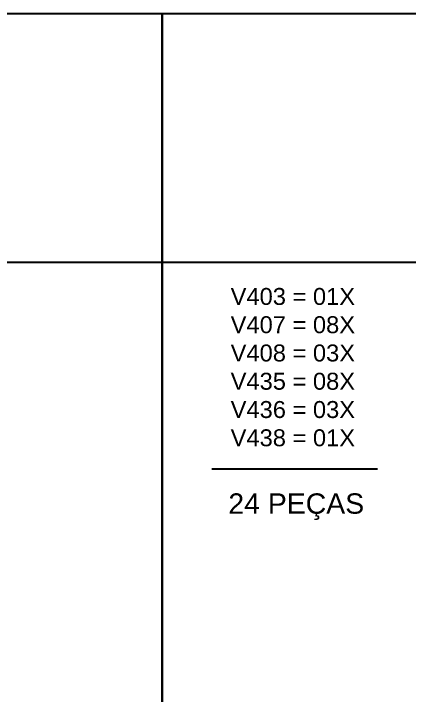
# Model space of a CAD drawing. Extents: x 17311 to 161354, y 153625 to 210355.
# Drawn here: x 18832.5 to 19112.7, y 206859.5 to 207341.9 of the extents above; entities that cross this region are included whole.
import ezdxf

# ---------------------------------------------------------------- set-up
doc = ezdxf.new("R2010")
doc.units = 0
for name, color, linetype in [('8', 111, 'CONTINUOUS'), ('HACHURA', 8, 'CONTINUOUS'), ('TIRAS REESCORAMENTO', 252, 'CONTINUOUS'), ('VIGAS', 3, 'CONTINUOUS')]:
    doc.layers.add(name, color=color, linetype=linetype)
doc.styles.add('R80-50', font='arial.ttf', dxfattribs={"height": 10})

msp = doc.modelspace()

# ---------------------------------------------------------------- linework, layer by layer
at = {"layer": '8', "color": 5, "linetype": 'Continuous'}
for points in [[(18937.72, 206377.07), (18340.91, 206377.07), (18340.91, 207341.85), (18937.72, 207341.85)], [(19534.53, 206377.07), (18937.72, 206377.07), (18937.72, 207341.85), (19534.53, 207341.85)]]:
    msp.add_lwpolyline(points, close=True, dxfattribs=at)
at = {"layer": 'HACHURA', "color": 7}
msp.add_line((18972.87, 207019.68), (19090.03, 207019.68), dxfattribs=at)
at = {"layer": 'TIRAS REESCORAMENTO', "linetype": 'ByBlock'}
msp.add_line((22518.59, 207165.77), (17744.1, 207165.77), dxfattribs=at)

# ---------------------------------------------------------------- texts
at = {"layer": 'VIGAS', "color": 7, "attachment_point": 1, "style": 'R80-50'}
for s, width, insert, char_height in [('V403 = 01X\\PV407 = 08X\\PV408 = 03X\\PV435 = 08X\\PV436 = 03X\\PV438 = 01X', 124.324, (18986.18, 207147.74), 12), ('24 PEÇAS', 162.221, (18984.55, 207002.39), 14.4)]:
    msp.add_mtext_dynamic_manual_height_columns(s, width=width, gutter_width=50, heights=[0], dxfattribs=dict(at, insert=insert, char_height=char_height))

doc.saveas('drawing.dxf')
